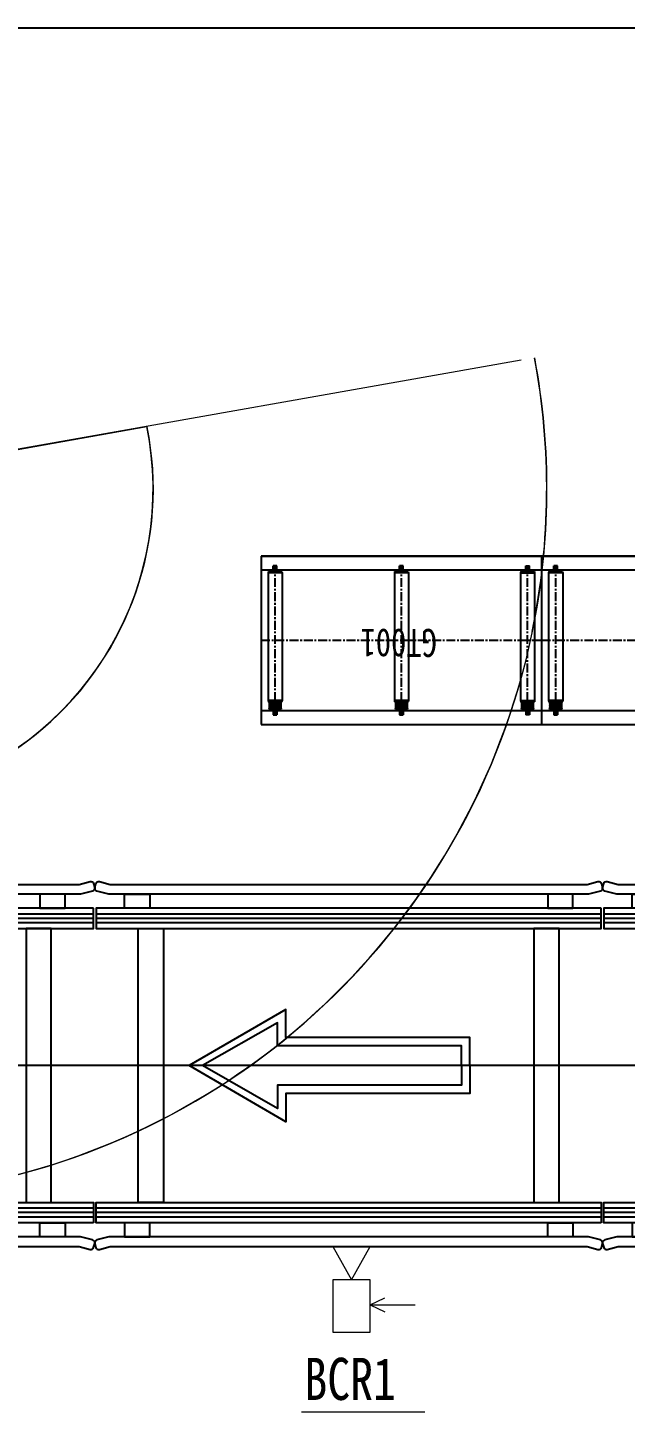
# Model space of a CAD drawing. Header units: millimetres. Extents: x 2509 to 128734, y 2492 to 91667.
# Drawn here: x 37791 to 39921, y 70808 to 75740 of the extents above; entities that cross this region are included whole.
import ezdxf
from ezdxf.enums import TextEntityAlignment as Align

# ---------------------------------------------------------------- set-up
doc = ezdxf.new("R2010")
doc.units = ezdxf.units.MM
doc.linetypes.add('CENTER', pattern=[50.8, 31.75, -6.35, 6.35, -6.35])
doc.linetypes.add('DOTE', pattern=[2.42, 2, -0.2, 0.02, -0.2])
for name, color, linetype in [('1轮廓实线层', 7, 'Continuous'), ('35PANAAV91_RDXF_CONTINUOUS_LINE', 7, 'Continuous'), ('35PANAAV91_RL471-734_DXF_AXIS', 7, 'Continuous'), ('3中心线层', 1, 'CENTER'), ('5', 2, 'Continuous'), ('AXIS_TEXT', 7, 'Continuous'), ('DOTE', 1, 'DOTE'), ('SSH_搬运系统', 7, 'Continuous'), ('规划设计-方案设计-文字标识', 255, 'Continuous'), ('规划设计-立库系统-编码', 255, 'Continuous'), ('规划设计-立库系统-链式输送机', 5, 'Continuous')]:
    doc.layers.add(name, color=color, linetype=linetype)
doc.layers.add('7', color=30, linetype='Continuous', lineweight=18)
doc.layers.add('9', color=253, linetype='Continuous', lineweight=18)
doc.styles.add('COMPLEX', font='COMPLEX')
doc.styles.add('LMC', font='simhei.ttf', dxfattribs={"width": 0.8})
doc.styles.add('宋体', font='', dxfattribs={"width": 0.8, "height": 4})
doc.styles.add('标注', font='msyh.ttf', dxfattribs={"height": 20})
doc.styles.get('宋体').set_extended_font_data('SimSun')

# ---------------------------------------------------------------- blocks, each defined once
blk = doc.blocks.new('*U199')
at = {"color": 0}
blk.add_line((500, -300), (-500, -300), dxfattribs=at)
at = {"layer": '1轮廓实线层', "color": 0, "linetype": 'Continuous'}
for p, q in [((500, 300), (-500, 300)), ((500, 250), (-500, 250)), ((-500, -250), (500, -250)), ((-500, -300), (500, -300))]:
    blk.add_line(p, q, dxfattribs=at)
at = {"layer": '1轮廓实线层', "color": 3, "linetype": 'Continuous'}
for p, q in [((-500, -300), (-500, 300)), ((500, -300), (500, 300))]:
    blk.add_line(p, q, dxfattribs=at)
at = {"layer": '35PANAAV91_RDXF_CONTINUOUS_LINE', "color": 0, "linetype": 'Continuous'}
for p, q in [((-466.3, 246.9), (-466.6, 246.5)), ((-433.7, 246.9), (-466.3, 246.9)), ((-464.9, 247.4), (-465.2, 247.1)), ((-434.7, 247.1), (-465.2, 247.1)), ((-465.2, 246.9), (-465.2, 247.1)), ((-435.1, 247.4), (-464.9, 247.4)), ((-463.5, 248), (-463.9, 247.6)), ((-436.1, 247.6), (-463.9, 247.6)), ((-463.9, 247.4), (-463.9, 247.6)), ((-436.5, 248), (-463.5, 248)), ((-461, 250), (-462.5, 248.5)), ((-437.5, 248.5), (-462.5, 248.5)), ((-462.5, 248), (-462.5, 248.5)), ((-439, 250), (-461, 250)), ((-456.4, 265), (-443.6, 265)), ((-456.4, 250), (-456.4, 265)), ((-453.2, 250), (-453.2, 265)), ((-446.8, 250), (-446.8, 265)), ((-443.6, 250), (-443.6, 265)), ((-437.5, 248.5), (-439, 250)), ((-437.5, 248), (-437.5, 248.5)), ((-436.1, 247.6), (-436.5, 248)), ((-436.1, 247.4), (-436.1, 247.6)), ((-434.7, 247.1), (-435.1, 247.4)), ((-434.7, 246.9), (-434.7, 247.1)), ((-433.4, 246.5), (-433.7, 246.9)), ((433.4, 246.5), (433.7, 246.9)), ((433.7, 246.9), (466.3, 246.9)), ((434.8, 247.1), (435.1, 247.4)), ((434.8, 247.1), (465.3, 247.1)), ((434.8, 246.9), (434.8, 247.1)), ((435.1, 247.4), (464.9, 247.4)), ((436.1, 247.6), (436.5, 248)), ((436.1, 247.6), (463.9, 247.6)), ((436.1, 247.4), (436.1, 247.6)), ((436.5, 248), (463.5, 248)), ((437.5, 248.5), (439, 250)), ((437.5, 248.5), (462.5, 248.5)), ((437.5, 248), (437.5, 248.5)), ((439, 250), (461, 250)), ((456.4, 265), (443.6, 265)), ((443.6, 250), (443.6, 265)), ((446.8, 250), (446.8, 265)), ((453.2, 250), (453.2, 265)), ((456.4, 250), (456.4, 265)), ((461, 250), (462.5, 248.5)), ((462.5, 248), (462.5, 248.5)), ((463.5, 248), (463.9, 247.6)), ((463.9, 247.4), (463.9, 247.6)), ((464.9, 247.4), (465.3, 247.1)), ((465.3, 246.9), (465.3, 247.1)), ((466.3, 246.9), (466.6, 246.5)), ((-475, 214), (-474, 219)), ((-425, 214), (-475, 214)), ((-475, -240.5), (-475, 214)), ((-426, 219), (-474, 219)), ((-428.5, 245.5), (-471.5, 245.5)), ((-471.5, 242.7), (-471.5, 245.5)), ((-471.5, 245.5), (-471.5, 242.7)), ((-428.5, 242.7), (-471.5, 242.7)), ((-428.5, 221.6), (-471.5, 221.6)), ((-471.5, 219), (-471.5, 221.6)), ((-471.5, 221.6), (-471.5, 219)), ((-428.8, 242.3), (-471.2, 242.3)), ((-470.1, 241.9), (-471.2, 242.3)), ((-470.1, 241.1), (-471.2, 240.7)), ((-428.8, 240.7), (-471.2, 240.7)), ((-428.8, 240), (-471.2, 240)), ((-470.1, 239.5), (-471.2, 240)), ((-470.1, 238.8), (-471.2, 238.4)), ((-428.8, 238.4), (-471.2, 238.4)), ((-428.8, 237.6), (-471.2, 237.6)), ((-470.1, 237.2), (-471.2, 237.6)), ((-470.1, 236.4), (-471.2, 236)), ((-428.8, 236), (-471.2, 236)), ((-428.8, 235.3), (-471.2, 235.3)), ((-470.1, 234.9), (-471.2, 235.3)), ((-470.1, 234.1), (-471.2, 233.7)), ((-428.8, 233.7), (-471.2, 233.7)), ((-428.8, 232.9), (-471.2, 232.9)), ((-470.1, 232.5), (-471.2, 232.9)), ((-470.1, 231.8), (-471.2, 231.3)), ((-428.8, 231.3), (-471.2, 231.3)), ((-428.8, 230.6), (-471.2, 230.6)), ((-470.1, 230.2), (-471.2, 230.6)), ((-470.1, 229.4), (-471.2, 229)), ((-428.8, 229), (-471.2, 229)), ((-428.8, 228.3), (-471.2, 228.3)), ((-470.1, 227.8), (-471.2, 228.3)), ((-470.1, 227.1), (-471.2, 226.7)), ((-428.8, 226.7), (-471.2, 226.7)), ((-428.8, 225.9), (-471.2, 225.9)), ((-470.1, 225.5), (-471.2, 225.9)), ((-470.1, 224.7), (-471.2, 224.3)), ((-428.8, 224.3), (-471.2, 224.3)), ((-428.8, 223.6), (-471.2, 223.6)), ((-470.1, 223.2), (-471.2, 223.6)), ((-470.1, 222.4), (-471.2, 222)), ((-428.8, 222), (-471.2, 222)), ((-429.9, 241.9), (-470.1, 241.9)), ((-429.9, 241.1), (-470.1, 241.1)), ((-429.9, 239.5), (-470.1, 239.5)), ((-429.9, 238.8), (-470.1, 238.8)), ((-429.9, 237.2), (-470.1, 237.2)), ((-429.9, 236.4), (-470.1, 236.4)), ((-429.9, 234.9), (-470.1, 234.9)), ((-429.9, 234.1), (-470.1, 234.1)), ((-429.9, 232.5), (-470.1, 232.5)), ((-429.9, 231.8), (-470.1, 231.8)), ((-429.9, 230.2), (-470.1, 230.2)), ((-429.9, 229.4), (-470.1, 229.4)), ((-429.9, 227.8), (-470.1, 227.8)), ((-429.9, 227.1), (-470.1, 227.1)), ((-429.9, 225.5), (-470.1, 225.5)), ((-429.9, 224.7), (-470.1, 224.7)), ((-429.9, 223.2), (-470.1, 223.2)), ((-429.9, 222.4), (-470.1, 222.4)), ((-469, 245.8), (-469.3, 245.5)), ((-431, 245.8), (-469, 245.8)), ((-467.6, 246.3), (-468, 246)), ((-432, 246), (-468, 246)), ((-468, 245.8), (-468, 246)), ((-432.3, 246.3), (-467.6, 246.3)), ((-433.4, 246.5), (-466.6, 246.5)), ((-466.6, 246.3), (-466.6, 246.5)), ((-433.4, 246.3), (-433.4, 246.5)), ((-432, 246), (-432.3, 246.3)), ((-432, 245.8), (-432, 246)), ((-430.7, 245.5), (-431, 245.8)), ((-428.8, 242.3), (-429.9, 241.9)), ((-428.8, 240.7), (-429.9, 241.1)), ((-428.8, 240), (-429.9, 239.5)), ((-428.8, 238.4), (-429.9, 238.8)), ((-428.8, 237.6), (-429.9, 237.2)), ((-428.8, 236), (-429.9, 236.4)), ((-428.8, 235.3), (-429.9, 234.9)), ((-428.8, 233.7), (-429.9, 234.1)), ((-428.8, 232.9), (-429.9, 232.5)), ((-428.8, 231.3), (-429.9, 231.8)), ((-428.8, 230.6), (-429.9, 230.2)), ((-428.8, 229), (-429.9, 229.4)), ((-428.8, 228.3), (-429.9, 227.8)), ((-428.8, 226.7), (-429.9, 227.1)), ((-428.8, 225.9), (-429.9, 225.5)), ((-428.8, 224.3), (-429.9, 224.7)), ((-428.8, 223.6), (-429.9, 223.2)), ((-428.8, 222), (-429.9, 222.4)), ((-428.5, 242.7), (-428.5, 245.5)), ((-428.5, 245.5), (-428.5, 242.7)), ((-428.5, 219), (-428.5, 221.6)), ((-428.5, 221.6), (-428.5, 219)), ((-425, 214), (-426, 219)), ((-425, -240.5), (-425, 214)), ((425, 214), (426, 219)), ((425, 214), (475, 214)), ((425, -240.5), (425, 214)), ((426, 219), (474, 219)), ((428.5, 245.5), (471.5, 245.5)), ((428.5, 242.7), (428.5, 245.5)), ((428.5, 245.5), (428.5, 242.7)), ((428.5, 242.7), (471.5, 242.7)), ((428.5, 221.6), (471.5, 221.6)), ((428.5, 219), (428.5, 221.6)), ((428.5, 221.6), (428.5, 219)), ((428.8, 242.3), (471.2, 242.3)), ((428.8, 242.3), (429.9, 241.9)), ((428.8, 240.7), (429.9, 241.1)), ((428.8, 240.7), (471.2, 240.7)), ((428.8, 240), (471.2, 240)), ((428.8, 240), (429.9, 239.5)), ((428.8, 238.4), (429.9, 238.8)), ((428.8, 238.4), (471.2, 238.4)), ((428.8, 237.6), (471.2, 237.6)), ((428.8, 237.6), (429.9, 237.2)), ((428.8, 236), (429.9, 236.4)), ((428.8, 236), (471.2, 236)), ((428.8, 235.3), (471.2, 235.3)), ((428.8, 235.3), (429.9, 234.9)), ((428.8, 233.7), (429.9, 234.1)), ((428.8, 233.7), (471.2, 233.7)), ((428.8, 232.9), (471.2, 232.9)), ((428.8, 232.9), (429.9, 232.5)), ((428.8, 231.3), (429.9, 231.8)), ((428.8, 231.3), (471.2, 231.3)), ((428.8, 230.6), (471.2, 230.6)), ((428.8, 230.6), (429.9, 230.2)), ((428.8, 229), (429.9, 229.4)), ((428.8, 229), (471.2, 229)), ((428.8, 228.3), (471.2, 228.3)), ((428.8, 228.3), (429.9, 227.8)), ((428.8, 226.7), (429.9, 227.1)), ((428.8, 226.7), (471.2, 226.7)), ((428.8, 225.9), (471.2, 225.9)), ((428.8, 225.9), (429.9, 225.5)), ((428.8, 224.3), (429.9, 224.7)), ((428.8, 224.3), (471.2, 224.3)), ((428.8, 223.6), (471.2, 223.6)), ((428.8, 223.6), (429.9, 223.2)), ((428.8, 222), (429.9, 222.4)), ((428.8, 222), (471.2, 222)), ((429.9, 241.9), (470.1, 241.9)), ((429.9, 241.1), (470.1, 241.1)), ((429.9, 239.5), (470.1, 239.5)), ((429.9, 238.8), (470.1, 238.8)), ((429.9, 237.2), (470.1, 237.2)), ((429.9, 236.4), (470.1, 236.4)), ((429.9, 234.9), (470.1, 234.9)), ((429.9, 234.1), (470.1, 234.1)), ((429.9, 232.5), (470.1, 232.5)), ((429.9, 231.8), (470.1, 231.8)), ((429.9, 230.2), (470.1, 230.2)), ((429.9, 229.4), (470.1, 229.4)), ((429.9, 227.8), (470.1, 227.8)), ((429.9, 227.1), (470.1, 227.1)), ((429.9, 225.5), (470.1, 225.5)), ((429.9, 224.7), (470.1, 224.7)), ((429.9, 223.2), (470.1, 223.2)), ((429.9, 222.4), (470.1, 222.4)), ((430.7, 245.5), (431, 245.8)), ((431, 245.8), (469, 245.8)), ((432, 246), (432.4, 246.3)), ((432, 246), (468, 246)), ((432, 245.8), (432, 246)), ((432.4, 246.3), (467.7, 246.3)), ((433.4, 246.5), (466.6, 246.5)), ((433.4, 246.3), (433.4, 246.5)), ((466.6, 246.3), (466.6, 246.5)), ((467.7, 246.3), (468, 246)), ((468, 245.8), (468, 246)), ((469, 245.8), (469.3, 245.5)), ((470.1, 241.9), (471.2, 242.3)), ((470.1, 241.1), (471.2, 240.7)), ((470.1, 239.5), (471.2, 240)), ((470.1, 238.8), (471.2, 238.4)), ((470.1, 237.2), (471.2, 237.6)), ((470.1, 236.4), (471.2, 236)), ((470.1, 234.9), (471.2, 235.3)), ((470.1, 234.1), (471.2, 233.7)), ((470.1, 232.5), (471.2, 232.9)), ((470.1, 231.8), (471.2, 231.3)), ((470.1, 230.2), (471.2, 230.6)), ((470.1, 229.4), (471.2, 229)), ((470.1, 227.8), (471.2, 228.3)), ((470.1, 227.1), (471.2, 226.7)), ((470.1, 225.5), (471.2, 225.9)), ((470.1, 224.7), (471.2, 224.3)), ((470.1, 223.2), (471.2, 223.6)), ((470.1, 222.4), (471.2, 222)), ((471.5, 242.7), (471.5, 245.5)), ((471.5, 245.5), (471.5, 242.7)), ((471.5, 219), (471.5, 221.6)), ((471.5, 221.6), (471.5, 219)), ((475, 214), (474, 219)), ((475, -240.5), (475, 214)), ((-474, -245.5), (-475, -240.5)), ((-425, -240.5), (-475, -240.5)), ((-426, -245.5), (-474, -245.5)), ((-469, -245.8), (-469.3, -245.5)), ((-431, -245.8), (-469, -245.8)), ((-468, -246), (-468, -245.8)), ((-467.6, -246.4), (-468, -246)), ((-432, -246), (-468, -246)), ((-432.3, -246.4), (-467.6, -246.4)), ((-466.6, -246.6), (-466.6, -246.4)), ((-466.3, -246.9), (-466.6, -246.6)), ((-433.4, -246.6), (-466.6, -246.6)), ((-433.7, -246.9), (-433.4, -246.6)), ((-433.4, -246.6), (-433.4, -246.4)), ((-432.3, -246.4), (-432, -246)), ((-432, -246), (-432, -245.8)), ((-431, -245.8), (-430.7, -245.5)), ((-426, -245.5), (-425, -240.5)), ((426, -245.5), (425, -240.5)), ((425, -240.5), (475, -240.5)), ((426, -245.5), (474, -245.5)), ((431, -245.8), (430.7, -245.5)), ((431, -245.8), (469, -245.8)), ((432, -246), (432, -245.8)), ((432.4, -246.4), (432, -246)), ((432, -246), (468, -246)), ((432.4, -246.4), (467.7, -246.4)), ((433.4, -246.6), (433.4, -246.4)), ((433.7, -246.9), (433.4, -246.6)), ((433.4, -246.6), (466.6, -246.6)), ((466.3, -246.9), (466.6, -246.6)), ((466.6, -246.6), (466.6, -246.4)), ((467.7, -246.4), (468, -246)), ((468, -246), (468, -245.8)), ((469, -245.8), (469.3, -245.5)), ((474, -245.5), (475, -240.5)), ((-433.7, -246.9), (-466.3, -246.9)), ((-465.2, -247.1), (-465.2, -246.9)), ((-464.9, -247.5), (-465.2, -247.1)), ((-434.7, -247.1), (-465.2, -247.1)), ((-435.1, -247.5), (-464.9, -247.5)), ((-463.9, -247.7), (-463.9, -247.5)), ((-463.5, -248), (-463.9, -247.7)), ((-436.1, -247.7), (-463.9, -247.7)), ((-436.5, -248), (-463.5, -248)), ((-462.5, -248.5), (-462.5, -248)), ((-461, -250), (-462.5, -248.5)), ((-437.5, -248.5), (-462.5, -248.5)), ((-439, -250), (-461, -250)), ((-456.4, -250), (-456.4, -265)), ((-443.6, -265), (-456.4, -265)), ((-453.2, -250), (-453.2, -265)), ((-446.8, -250), (-446.8, -265)), ((-443.6, -250), (-443.6, -265)), ((-439, -250), (-437.5, -248.5)), ((-437.5, -248.5), (-437.5, -248)), ((-436.5, -248), (-436.1, -247.7)), ((-436.1, -247.7), (-436.1, -247.5)), ((-435.1, -247.5), (-434.7, -247.1)), ((-434.7, -247.1), (-434.7, -246.9)), ((433.7, -246.9), (466.3, -246.9)), ((434.8, -247.1), (434.8, -246.9)), ((435.1, -247.5), (434.8, -247.1)), ((434.8, -247.1), (465.3, -247.1)), ((435.1, -247.5), (464.9, -247.5)), ((436.1, -247.7), (436.1, -247.5)), ((436.5, -248), (436.1, -247.7)), ((436.1, -247.7), (463.9, -247.7)), ((436.5, -248), (463.5, -248)), ((437.5, -248.5), (437.5, -248)), ((439, -250), (437.5, -248.5)), ((437.5, -248.5), (462.5, -248.5)), ((439, -250), (461, -250)), ((443.6, -250), (443.6, -265)), ((443.6, -265), (456.4, -265)), ((446.8, -250), (446.8, -265)), ((453.2, -250), (453.2, -265)), ((456.4, -250), (456.4, -265)), ((461, -250), (462.5, -248.5)), ((462.5, -248.5), (462.5, -248)), ((463.5, -248), (463.9, -247.7)), ((463.9, -247.7), (463.9, -247.5)), ((464.9, -247.5), (465.3, -247.1)), ((465.3, -247.1), (465.3, -246.9))]:
    blk.add_line(p, q, dxfattribs=at)
at = {"layer": '35PANAAV91_RDXF_CONTINUOUS_LINE', "color": 1, "linetype": 'Continuous'}
for p, q in [((-16.6, 246.5), (-16.3, 246.9)), ((-16.3, 246.9), (16.3, 246.9)), ((-15.2, 247.1), (-14.9, 247.4)), ((-15.2, 247.1), (15.2, 247.1)), ((-15.2, 246.9), (-15.2, 247.1)), ((-14.9, 247.4), (14.9, 247.4)), ((-13.9, 247.6), (-13.5, 248)), ((-13.9, 247.6), (13.9, 247.6)), ((-13.9, 247.4), (-13.9, 247.6)), ((-13.5, 248), (13.5, 248)), ((-12.5, 248.5), (-11, 250)), ((-12.5, 248.5), (12.5, 248.5)), ((-12.5, 248), (-12.5, 248.5)), ((-11, 250), (11, 250)), ((6.4, 265), (-6.4, 265)), ((-6.4, 250), (-6.4, 265)), ((-3.2, 250), (-3.2, 265)), ((3.2, 250), (3.2, 265)), ((6.4, 250), (6.4, 265)), ((11, 250), (12.5, 248.5)), ((12.5, 248), (12.5, 248.5)), ((13.5, 248), (13.9, 247.6)), ((13.9, 247.4), (13.9, 247.6)), ((14.9, 247.4), (15.2, 247.1)), ((15.2, 246.9), (15.2, 247.1)), ((16.3, 246.9), (16.6, 246.5)), ((-25, 214), (-24, 219)), ((-25, 214), (25, 214)), ((-25, -240.5), (-25, 214)), ((-24, 219), (24, 219)), ((-21.5, 245.5), (21.5, 245.5)), ((-21.5, 242.7), (-21.5, 245.5)), ((-21.5, 245.5), (-21.5, 242.7)), ((-21.5, 242.7), (21.5, 242.7)), ((-21.5, 221.6), (21.5, 221.6)), ((-21.5, 219), (-21.5, 221.6)), ((-21.5, 221.6), (-21.5, 219)), ((-21.2, 242.3), (21.2, 242.3)), ((-21.2, 242.3), (-20.1, 241.9)), ((-21.2, 240.7), (-20.1, 241.1)), ((-21.2, 240.7), (21.2, 240.7)), ((-21.2, 240), (21.2, 240)), ((-21.2, 240), (-20.1, 239.5)), ((-21.2, 238.4), (-20.1, 238.8)), ((-21.2, 238.4), (21.2, 238.4)), ((-21.2, 237.6), (21.2, 237.6)), ((-21.2, 237.6), (-20.1, 237.2)), ((-21.2, 236), (-20.1, 236.4)), ((-21.2, 236), (21.2, 236)), ((-21.2, 235.3), (21.2, 235.3)), ((-21.2, 235.3), (-20.1, 234.9)), ((-21.2, 233.7), (-20.1, 234.1)), ((-21.2, 233.7), (21.2, 233.7)), ((-21.2, 232.9), (21.2, 232.9)), ((-21.2, 232.9), (-20.1, 232.5)), ((-21.2, 231.3), (-20.1, 231.8)), ((-21.2, 231.3), (21.2, 231.3)), ((-21.2, 230.6), (21.2, 230.6)), ((-21.2, 230.6), (-20.1, 230.2)), ((-21.2, 229), (-20.1, 229.4)), ((-21.2, 229), (21.2, 229)), ((-21.2, 228.3), (21.2, 228.3)), ((-21.2, 228.3), (-20.1, 227.8)), ((-21.2, 226.7), (-20.1, 227.1)), ((-21.2, 226.7), (21.2, 226.7)), ((-21.2, 225.9), (21.2, 225.9)), ((-21.2, 225.9), (-20.1, 225.5)), ((-21.2, 224.3), (-20.1, 224.7)), ((-21.2, 224.3), (21.2, 224.3)), ((-21.2, 223.6), (21.2, 223.6)), ((-21.2, 223.6), (-20.1, 223.2)), ((-21.2, 222), (-20.1, 222.4)), ((-21.2, 222), (21.2, 222)), ((-20.1, 241.9), (20.1, 241.9)), ((-20.1, 241.1), (20.1, 241.1)), ((-20.1, 239.5), (20.1, 239.5)), ((-20.1, 238.8), (20.1, 238.8)), ((-20.1, 237.2), (20.1, 237.2)), ((-20.1, 236.4), (20.1, 236.4)), ((-20.1, 234.9), (20.1, 234.9)), ((-20.1, 234.1), (20.1, 234.1)), ((-20.1, 232.5), (20.1, 232.5)), ((-20.1, 231.8), (20.1, 231.8)), ((-20.1, 230.2), (20.1, 230.2)), ((-20.1, 229.4), (20.1, 229.4)), ((-20.1, 227.8), (20.1, 227.8)), ((-20.1, 227.1), (20.1, 227.1)), ((-20.1, 225.5), (20.1, 225.5)), ((-20.1, 224.7), (20.1, 224.7)), ((-20.1, 223.2), (20.1, 223.2)), ((-20.1, 222.4), (20.1, 222.4)), ((-19.3, 245.5), (-19, 245.8)), ((-19, 245.8), (19, 245.8)), ((-18, 246), (-17.6, 246.3)), ((-18, 246), (18, 246)), ((-18, 245.8), (-18, 246)), ((-17.6, 246.3), (17.6, 246.3)), ((-16.6, 246.5), (16.6, 246.5)), ((-16.6, 246.3), (-16.6, 246.5)), ((16.6, 246.3), (16.6, 246.5)), ((17.6, 246.3), (18, 246)), ((18, 245.8), (18, 246)), ((19, 245.8), (19.3, 245.5)), ((20.1, 241.9), (21.2, 242.3)), ((20.1, 241.1), (21.2, 240.7)), ((20.1, 239.5), (21.2, 240)), ((20.1, 238.8), (21.2, 238.4)), ((20.1, 237.2), (21.2, 237.6)), ((20.1, 236.4), (21.2, 236)), ((20.1, 234.9), (21.2, 235.3)), ((20.1, 234.1), (21.2, 233.7)), ((20.1, 232.5), (21.2, 232.9)), ((20.1, 231.8), (21.2, 231.3)), ((20.1, 230.2), (21.2, 230.6)), ((20.1, 229.4), (21.2, 229)), ((20.1, 227.8), (21.2, 228.3)), ((20.1, 227.1), (21.2, 226.7)), ((20.1, 225.5), (21.2, 225.9)), ((20.1, 224.7), (21.2, 224.3)), ((20.1, 223.2), (21.2, 223.6)), ((20.1, 222.4), (21.2, 222)), ((21.5, 242.7), (21.5, 245.5)), ((21.5, 245.5), (21.5, 242.7)), ((21.5, 219), (21.5, 221.6)), ((21.5, 221.6), (21.5, 219)), ((25, 214), (24, 219)), ((25, -240.5), (25, 214)), ((-24, -245.5), (-25, -240.5)), ((-25, -240.5), (25, -240.5)), ((-24, -245.5), (24, -245.5)), ((-19, -245.8), (-19.3, -245.5)), ((-19, -245.8), (19, -245.8)), ((-18, -246), (-18, -245.8)), ((-17.6, -246.4), (-18, -246)), ((-18, -246), (18, -246)), ((-17.6, -246.4), (17.6, -246.4)), ((-16.6, -246.6), (-16.6, -246.4)), ((-16.3, -246.9), (-16.6, -246.6)), ((-16.6, -246.6), (16.6, -246.6)), ((16.3, -246.9), (16.6, -246.6)), ((16.6, -246.6), (16.6, -246.4)), ((17.6, -246.4), (18, -246)), ((18, -246), (18, -245.8)), ((19, -245.8), (19.3, -245.5)), ((24, -245.5), (25, -240.5)), ((-16.3, -246.9), (16.3, -246.9)), ((-15.2, -247.1), (-15.2, -246.9)), ((-14.9, -247.5), (-15.2, -247.1)), ((-15.2, -247.1), (15.2, -247.1)), ((-14.9, -247.5), (14.9, -247.5)), ((-13.9, -247.7), (-13.9, -247.5)), ((-13.5, -248), (-13.9, -247.7)), ((-13.9, -247.7), (13.9, -247.7)), ((-13.5, -248), (13.5, -248)), ((-12.5, -248.5), (-12.5, -248)), ((-11, -250), (-12.5, -248.5)), ((-12.5, -248.5), (12.5, -248.5)), ((-11, -250), (11, -250)), ((-6.4, -250), (-6.4, -265)), ((-6.4, -265), (6.4, -265)), ((-3.2, -250), (-3.2, -265)), ((3.2, -250), (3.2, -265)), ((6.4, -250), (6.4, -265)), ((11, -250), (12.5, -248.5)), ((12.5, -248.5), (12.5, -248)), ((13.5, -248), (13.9, -247.7)), ((13.9, -247.7), (13.9, -247.5)), ((14.9, -247.5), (15.2, -247.1)), ((15.2, -247.1), (15.2, -246.9))]:
    blk.add_line(p, q, dxfattribs=at)
at = {"layer": '35PANAAV91_RDXF_CONTINUOUS_LINE', "color": 0, "linetype": 'Continuous'}
for centre, start, end in [((-471.1, 242.7), 180, 250), ((-471.1, 240.3), 110, 250), ((-471.1, 238), 110, 250), ((-471.1, 235.6), 110, 250), ((-471.1, 233.3), 110, 250), ((-471.1, 231), 110, 250), ((-471.1, 228.6), 110, 250), ((-471.1, 226.3), 110, 250), ((-471.1, 223.9), 110, 250), ((-471.1, 221.6), 110, 180), ((-470.2, 241.5), 290, 70), ((-470.2, 239.2), 290, 70), ((-470.2, 236.8), 290, 70), ((-470.2, 234.5), 290, 70), ((-470.2, 232.1), 290, 70), ((-470.2, 229.8), 290, 70), ((-470.2, 227.5), 290, 70), ((-470.2, 225.1), 290, 70), ((-470.2, 222.8), 290, 70), ((-429.8, 241.5), 110, 250), ((-429.8, 239.2), 110, 250), ((-429.8, 236.8), 110, 250), ((-429.8, 234.5), 110, 250), ((-429.8, 232.1), 110, 250), ((-429.8, 229.8), 110, 250), ((-429.8, 227.5), 110, 250), ((-429.8, 225.1), 110, 250), ((-429.8, 222.8), 110, 250), ((-428.9, 242.7), 290, 0), ((-428.9, 240.3), 290, 70), ((-428.9, 238), 290, 70), ((-428.9, 235.6), 290, 70), ((-428.9, 233.3), 290, 70), ((-428.9, 231), 290, 70), ((-428.9, 228.6), 290, 70), ((-428.9, 226.3), 290, 70), ((-428.9, 223.9), 290, 70), ((-428.9, 221.6), 0, 70), ((428.9, 242.7), 180, 250), ((428.9, 240.3), 110, 250), ((428.9, 238), 110, 250), ((428.9, 235.6), 110, 250), ((428.9, 233.3), 110, 250), ((428.9, 231), 110, 250), ((428.9, 228.6), 110, 250), ((428.9, 226.3), 110, 250), ((428.9, 223.9), 110, 250), ((428.9, 221.6), 110, 180), ((429.8, 241.5), 290, 70), ((429.8, 239.2), 290, 70), ((429.8, 236.8), 290, 70), ((429.8, 234.5), 290, 70), ((429.8, 232.1), 290, 70), ((429.8, 229.8), 290, 70), ((429.8, 227.5), 290, 70), ((429.8, 225.1), 290, 70), ((429.8, 222.8), 290, 70), ((470.2, 241.5), 110, 250), ((470.2, 239.2), 110, 250), ((470.2, 236.8), 110, 250), ((470.2, 234.5), 110, 250), ((470.2, 232.1), 110, 250), ((470.2, 229.8), 110, 250), ((470.2, 227.5), 110, 250), ((470.2, 225.1), 110, 250), ((470.2, 222.8), 110, 250), ((471.1, 242.7), 290, 0), ((471.1, 240.3), 290, 70), ((471.1, 238), 290, 70), ((471.1, 235.6), 290, 70), ((471.1, 233.3), 290, 70), ((471.1, 231), 290, 70), ((471.1, 228.6), 290, 70), ((471.1, 226.3), 290, 70), ((471.1, 223.9), 290, 70), ((471.1, 221.6), 0, 70)]:
    blk.add_arc(centre, 0.4, start, end, dxfattribs=at)
at = {"layer": '35PANAAV91_RDXF_CONTINUOUS_LINE', "color": 1, "linetype": 'Continuous'}
for centre, start, end in [((-21.1, 242.7), 180, 250), ((-21.1, 240.3), 110, 250), ((-21.1, 238), 110, 250), ((-21.1, 235.6), 110, 250), ((-21.1, 233.3), 110, 250), ((-21.1, 231), 110, 250), ((-21.1, 228.6), 110, 250), ((-21.1, 226.3), 110, 250), ((-21.1, 223.9), 110, 250), ((-21.1, 221.6), 110, 180), ((-20.2, 241.5), 290, 70), ((-20.2, 239.2), 290, 70), ((-20.2, 236.8), 290, 70), ((-20.2, 234.5), 290, 70), ((-20.2, 232.1), 290, 70), ((-20.2, 229.8), 290, 70), ((-20.2, 227.5), 290, 70), ((-20.2, 225.1), 290, 70), ((-20.2, 222.8), 290, 70), ((20.2, 241.5), 110, 250), ((20.2, 239.2), 110, 250), ((20.2, 236.8), 110, 250), ((20.2, 234.5), 110, 250), ((20.2, 232.1), 110, 250), ((20.2, 229.8), 110, 250), ((20.2, 227.5), 110, 250), ((20.2, 225.1), 110, 250), ((20.2, 222.8), 110, 250), ((21.1, 242.7), 290, 0), ((21.1, 240.3), 290, 70), ((21.1, 238), 290, 70), ((21.1, 235.6), 290, 70), ((21.1, 233.3), 290, 70), ((21.1, 231), 290, 70), ((21.1, 228.6), 290, 70), ((21.1, 226.3), 290, 70), ((21.1, 223.9), 290, 70), ((21.1, 221.6), 0, 70)]:
    blk.add_arc(centre, 0.4, start, end, dxfattribs=at)
at = {"layer": '35PANAAV91_RL471-734_DXF_AXIS', "color": 1, "linetype": 'CENTER'}
for p, q in [((-450, 267), (-450, -267)), ((0, 267), (0, -267)), ((450, 267), (450, -267))]:
    blk.add_line(p, q, dxfattribs=at)
at = {"layer": '3中心线层'}
blk.add_line((500, 0), (-500, 0), dxfattribs=at)
at = {"style": '宋体', "width": 0.8}
blk.add_attdef('辊筒', (-126.6, -40.6), '', height=100, dxfattribs=at)
blk = doc.blocks.new('12号建筑底图')
at = {"layer": 'DOTE'}
blk.add_line((36448.7, -256722.4), (110448.7, -256722.4), dxfattribs=at)
at = {"layer": 'AXIS_TEXT', "style": 'COMPLEX', "width": 0.736842}
blk.add_attdef('N', text='', height=900, dxfattribs=at).set_placement((122812.3, -249273.3), (123412.3, -249273.3), align=Align.FIT)
blk = doc.blocks.new('SSH_机械臂')
at = {"layer": 'SSH_搬运系统', "lineweight": 15}
for p, q in [((3711, 2234.1, 0), (3825.4, 1585.4, 0)), ((4061.6, 251.6, 0), (3712, 2234.1, 0))]:
    blk.add_line(p, q, dxfattribs=at)
for centre, radius, start, end in [((3603, 2683.1, 0), 1121.1, 159.4445, 281.3998), ((3603.3, 2684.1, 0), 2525, 188.1991, 258.2958), ((3603.3, 2684.1, 0), 2524, 188.2023, 254.5252), ((3603.3, 2684.1, 0), 1121, 199.0613, 281.4264), ((3603.3, 2684.1, 0), 2525, 258.2958, 280.6559), ((3603.3, 2684.1, 0), 2524, 258.4059, 280.6335)]:
    blk.add_arc(centre, radius, start, end, dxfattribs=at)
blk = doc.blocks.new('*U166')
at = {"layer": '规划设计-立库系统-链式输送机', "color": 4}
for p, q in [((0, 539.8), (1800, 539.8)), ((0, 508.2), (1800, 508.2)), ((0, -508.2), (1800, -508.2)), ((0, -539.8), (1800, -539.8))]:
    blk.add_line(p, q, dxfattribs=at)
at = {"layer": '规划设计-立库系统-链式输送机', "color": 1}
for p, q in [((0, 524), (1800, 524)), ((-15.8, 0), (1812.1, 0)), ((0, -524), (1800, -524))]:
    blk.add_line(p, q, dxfattribs=at)
at = {"layer": '规划设计-立库系统-链式输送机', "color": 4}
for points in [[(40.9, 611.2, 0.065543), (50, 610), (1750, 610, 0.065543), (1759.1, 611.2), (1759.1, 611.2), (1797.4, 621.5, 0.381878), (1804.8, 633.6), (1800.8, 648.5, 0.381878), (1788.4, 655.3), (1750, 645), (50, 645), (11.6, 655.3, 0.381878), (-0.8, 648.5), (-4.8, 633.6, 0.381878), (2.6, 621.5), (40.9, 611.2)], [(40.9, -611.2, -0.065543), (50, -610), (1750, -610, -0.065543), (1759.1, -611.2), (1759.1, -611.2), (1797.4, -621.5, -0.381878), (1804.8, -633.6), (1800.8, -648.5, -0.381878), (1788.4, -655.3), (1750, -645), (50, -645), (11.6, -655.3, -0.381878), (-0.8, -648.5), (-4.8, -633.6, -0.381878), (2.6, -621.5), (40.9, -611.2)]]:
    blk.add_lwpolyline(points, format="xyb", close=True, dxfattribs=at)
for points in [[(100.7, 610), (190.7, 610), (190.7, 560), (100.7, 560)], [(1699.3, 610), (1609.3, 610), (1609.3, 560), (1699.3, 560)], [(0, 560), (1800, 560), (1800, 488), (0, 488)], [(150, 488), (240, 488), (240, -488), (150, -488)], [(1650, 488), (1560, 488), (1560, -488), (1650, -488)], [(0, -560), (1800, -560), (1800, -488), (0, -488)], [(100.7, -610), (190.7, -610), (190.7, -560), (100.7, -560)], [(1699.3, -610), (1609.3, -610), (1609.3, -560), (1699.3, -560)]]:
    blk.add_lwpolyline(points, close=True, dxfattribs=at)
at = {"layer": '规划设计-立库系统-链式输送机', "color": 0, "style": '标注'}
for tag, p in [('编号', (313.9, 142.4)), ('设备高度', (311.2, -149.6))]:
    blk.add_attdef(tag, p, '', height=50, dxfattribs=at)
blk = doc.blocks.new('*U162')
at = {"layer": '规划设计-立库系统-编码', "color": 3}
for p, q in [((0, 100), (30, 100)), ((656, 70), (686, 70)), ((0, -100), (30, -100))]:
    blk.add_line(p, q, dxfattribs=at)
for points in [[(0, 0), (0, 100), (656, 100), (656, 200), (1000, 0)], [(30, 0), (30, 70), (686, 70), (686, 152.6), (952.8, 0)], [(0, 0), (0, -100), (656, -100), (656, -200), (1000, 0)], [(30, 0), (30, -70), (686, -70), (686, -152.6), (952.8, 0)]]:
    blk.add_lwpolyline(points, dxfattribs=at)
blk = doc.blocks.new('A$C23802A71')
at = {"layer": '7'}
blk.add_line((440.2, 0), (0, 0), dxfattribs=at)
at = {"layer": '9'}
for p, q in [((112, 590.3), (178.8, 472.2)), ((244.7, 590.3), (112, 590.3)), ((178.8, 472.2), (244.7, 590.3)), ((245.5, 472.2), (112.2, 472.2)), ((112.2, 472.2), (112.2, 285.7)), ((245.5, 285.7), (245.5, 472.2)), ((245.5, 382.6), (297.2, 407.3)), ((245.5, 382.6), (405.1, 382.6)), ((245.5, 382.6), (297.2, 357.9)), ((112.2, 285.7), (245.5, 285.7))]:
    blk.add_line(p, q, dxfattribs=at)
at = {"layer": '5', "style": 'LMC', "width": 0.8}
blk.add_text('BCR1', height=150, dxfattribs=at).set_placement((10.4, 44))

msp = doc.modelspace()

# ---------------------------------------------------------------- block references
at = {"linetype": 'CENTER'}
msp.add_blockref('12号建筑底图', (-9229.066, 332462.656), dxfattribs=at)
at = {"rotation": 180}
for p in [(39122.88, 73557.821), (40122.88, 73557.821)]:
    msp.add_blockref('*U199', p, dxfattribs=at).add_auto_attribs({'辊筒': 'GT001'})
msp.add_blockref('A$C23802A71', (38766.745, 70807.728))
at = {"layer": 'SSH_搬运系统', "rotation": 90}
msp.add_blockref('SSH_机械臂', (39800.878, 70493.639, 0), dxfattribs=at)
at = {"layer": '规划设计-方案设计-文字标识', "color": 3, "xscale": -1}
msp.add_blockref('*U162', (39366.959, 72043.071), dxfattribs=at)
at = {"layer": '规划设计-立库系统-链式输送机', "xscale": -1}
for p in [(38025.089, 72043.071), (39835.089, 72043.071), (41645.089, 72043.071)]:
    msp.add_blockref('*U166', p, dxfattribs=at)

doc.saveas('drawing.dxf')
